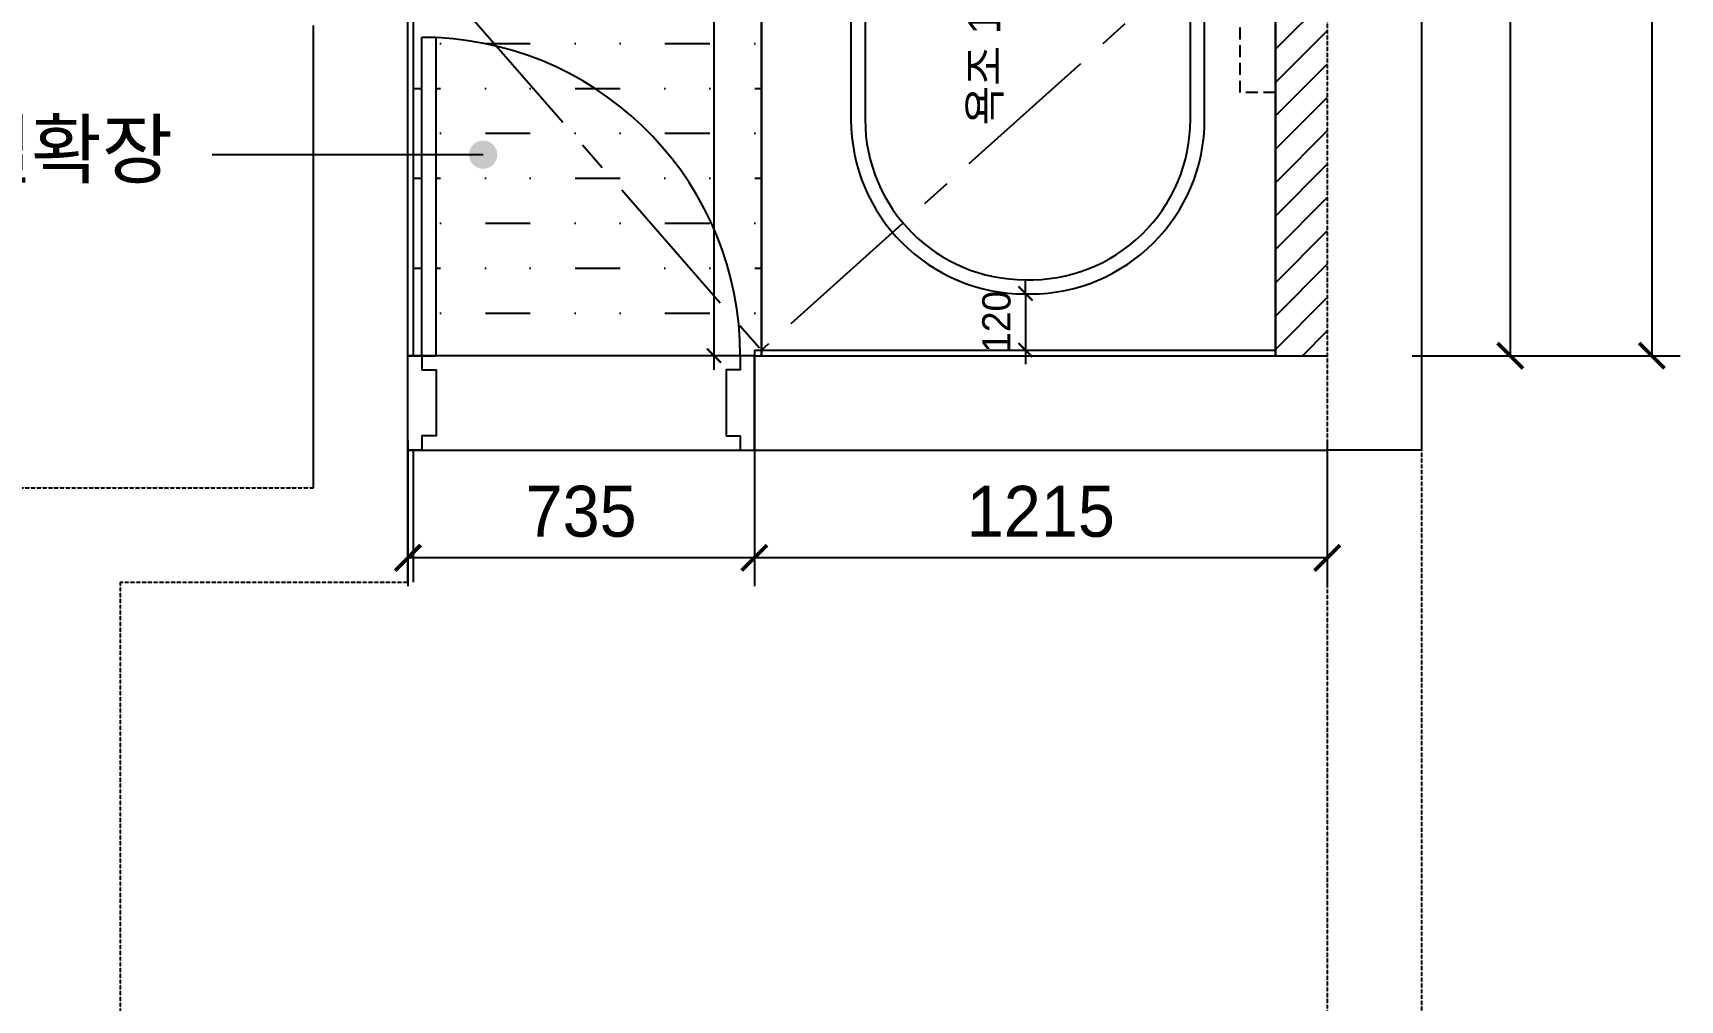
# Model space of a CAD drawing. Header units: millimetres. Extents: x 217202 to 745838, y -6815 to 171372.
# Drawn here: x 340798 to 344291, y 66743 to 68793 of the extents above; entities that cross this region are included whole.
import ezdxf

# ---------------------------------------------------------------- set-up
doc = ezdxf.new("R2010")
doc.units = ezdxf.units.MM
doc.header["$PDMODE"] = 3
doc.linetypes.add('CENTER', pattern=[50.8, 31.75, -6.35, 6.35, -6.35])
doc.linetypes.add('DASHED', pattern=[0.75, 0.5, -0.25])
doc.layers.get('DEFPOINTS').update_dxf_attribs({"color": 248})
for name, color, linetype in [('0-ELC TEXT', 7, 'Continuous'), ('03-WAL NEW', 3, 'Continuous'), ('06-FUR', 6, 'Continuous'), ('07-DIM', 5, 'Continuous'), ('C-WALL1', 2, 'Continuous'), ('FUR', 8, 'DASHED'), ('HAT', 5, 'Continuous'), ('TOILET-1', 6, 'Continuous'), ('도면층4', 4, 'Continuous'), ('도면층5', 5, 'Continuous')]:
    doc.layers.add(name, color=color, linetype=linetype)
doc.styles.add('HY 울릉도 L', font='')
doc.styles.add('YOURNAME', font='HY울릉도M.TTF')
doc.styles.add('코레일둥고', font='Korail_Round_Gothic_Medium.ttf')
doc.styles.get('HY 울릉도 L').set_extended_font_data('HY울릉도L')
doc.dimstyles.new('30', dxfattribs={"dimscale": 30, "dimtxt": 2, "dimasz": 1, "dimexe": 1, "dimexo": 1, "dimgap": 1, "dimtad": 1, "dimdec": 0, "dimrnd": 0.05, "dimdsep": 46, "dimlunit": 6, "dimtxsty": 'HY 울릉도 L', "dimblk": 'ARCHTICK', "dimcen": 2.5, "dimdle": 1, "dimclrd": 133, "dimclre": 133, "dimclrt": 30, "dimadec": 0, "dimazin": 0, "dimtfac": 1, "dimtdec": 0, "dimtix": 1, "dimtmove": 2, "dimatfit": 3, "dimldrblk": 'ARCHTICK', "dimfxl": 1, "dimlwd": -1, "dimlwe": -1, "dimarcsym": 0})
doc.dimstyles.new('YOURNAME-60', dxfattribs={"dimscale": 60, "dimtxt": 1.8, "dimasz": 0.9, "dimexe": 1, "dimexo": 3, "dimgap": 0.7, "dimtad": 1, "dimdec": 0, "dimzin": 0, "dimdsep": 46, "dimtxsty": 'YOURNAME', "dimblk": 'ARCHTICK', "dimcen": 0, "dimclrd": 1, "dimclre": 1, "dimclrt": 7, "dimadec": 0, "dimazin": 0, "dimtfac": 1, "dimtdec": 0, "dimtix": 1, "dimtmove": 2, "dimatfit": 3, "dimldrblk": 'ARCHTICK', "dimfxl": 1, "dimtolj": 1, "dimtzin": 0, "dimarcsym": 0})

# ---------------------------------------------------------------- blocks, each defined once
blk = doc.blocks.new('_ArchTick')
at = {"color": 0, "linetype": 'ByBlock', "const_width": 0.15}
blk.add_lwpolyline([(-0.5, -0.5), (0.5, 0.5)], dxfattribs=at)
blk = doc.blocks.new('*D112')
at = {"layer": 'DEFPOINTS', "color": 0, "transparency": 16777216}
for p in [(342327.7, 68108.6), (343542.7, 68108.6), (342327.7, 67680)]:
    blk.add_point(p, dxfattribs=at)
at = {"layer": 'HAT', "color": 1, "lineweight": -2, "transparency": 16777216}
for p, q in [((342327.7, 67928.6), (342327.7, 67620)), ((343542.7, 67928.6), (343542.7, 67620)), ((343542.7, 67680), (342327.7, 67680))]:
    blk.add_line(p, q, dxfattribs=at)
at = {"layer": 'HAT', "color": 1, "lineweight": -2, "transparency": 16777216, "xscale": 54, "yscale": 54, "zscale": 54, "rotation": 180}
blk.add_blockref('_ArchTick', (342327.7, 67680), dxfattribs=at)
at = {"layer": 'HAT', "color": 1, "lineweight": -2, "transparency": 16777216, "xscale": 54, "yscale": 54, "zscale": 54}
blk.add_blockref('_ArchTick', (343542.7, 67680), dxfattribs=at)
at = {"layer": 'HAT', "color": 7, "transparency": 16777216, "insert": (342935.2, 67778), "char_height": 108, "attachment_point": 5, "style": 'YOURNAME'}
blk.add_mtext('\\A1;1215', dxfattribs=at)
blk = doc.blocks.new('*D113')
at = {"layer": 'DEFPOINTS', "color": 0, "transparency": 16777216}
for p in [(341592.7, 68108.6), (342327.7, 68108.6), (341592.7, 67680)]:
    blk.add_point(p, dxfattribs=at)
at = {"layer": 'HAT', "color": 1, "lineweight": -2, "transparency": 16777216}
for p, q in [((341592.7, 67928.6), (341592.7, 67620)), ((342327.7, 67928.6), (342327.7, 67620)), ((342327.7, 67680), (341592.7, 67680))]:
    blk.add_line(p, q, dxfattribs=at)
at = {"layer": 'HAT', "color": 1, "lineweight": -2, "transparency": 16777216, "xscale": 54, "yscale": 54, "zscale": 54, "rotation": 180}
blk.add_blockref('_ArchTick', (341592.7, 67680), dxfattribs=at)
at = {"layer": 'HAT', "color": 1, "lineweight": -2, "transparency": 16777216, "xscale": 54, "yscale": 54, "zscale": 54}
blk.add_blockref('_ArchTick', (342327.7, 67680), dxfattribs=at)
at = {"layer": 'HAT', "color": 7, "transparency": 16777216, "insert": (341960.2, 67778.2), "char_height": 108, "attachment_point": 5, "style": 'YOURNAME'}
blk.add_mtext('\\A1;735', dxfattribs=at)
blk = doc.blocks.new('*D106')
at = {"layer": 'DEFPOINTS', "color": 0, "transparency": 16777216}
for p in [(343542.7, 70828.6), (343542.7, 68108.6), (344230.9, 68108.6)]:
    blk.add_point(p, dxfattribs=at)
at = {"layer": 'HAT', "color": 1, "lineweight": -2, "transparency": 16777216}
for p, q in [((343722.7, 70828.6), (344290.9, 70828.6)), ((344230.9, 70828.6), (344230.9, 68108.6)), ((343722.7, 68108.6), (344290.9, 68108.6))]:
    blk.add_line(p, q, dxfattribs=at)
at = {"layer": 'HAT', "color": 1, "lineweight": -2, "transparency": 16777216, "xscale": 54, "yscale": 54, "zscale": 54}
for p, rotation in [((344230.9, 70828.6), 90), ((344230.9, 68108.6), 270)]:
    blk.add_blockref('_ArchTick', p, dxfattribs=dict(at, rotation=rotation))
at = {"layer": 'HAT', "color": 7, "transparency": 16777216, "insert": (344132.7, 69468.6), "char_height": 108, "attachment_point": 5, "rotation": 90, "style": 'YOURNAME'}
blk.add_mtext('\\A1;2720', dxfattribs=at)
blk = doc.blocks.new('*D108')
at = {"layer": 'DEFPOINTS', "color": 0, "transparency": 16777216}
for p in [(343432.7, 69908.6), (343542.7, 68108.6), (343930.9, 68108.6)]:
    blk.add_point(p, dxfattribs=at)
at = {"layer": 'HAT', "color": 1, "lineweight": -2, "transparency": 16777216}
for p, q in [((343612.7, 69908.6), (343990.9, 69908.6)), ((343930.9, 69908.6), (343930.9, 68108.6)), ((343722.7, 68108.6), (343990.9, 68108.6))]:
    blk.add_line(p, q, dxfattribs=at)
at = {"layer": 'HAT', "color": 1, "lineweight": -2, "transparency": 16777216, "xscale": 54, "yscale": 54, "zscale": 54}
for p, rotation in [((343930.9, 69908.6), 90), ((343930.9, 68108.6), 270)]:
    blk.add_blockref('_ArchTick', p, dxfattribs=dict(at, rotation=rotation))
at = {"layer": 'HAT', "color": 7, "transparency": 16777216, "insert": (343832.7, 69008.6), "char_height": 108, "attachment_point": 5, "rotation": 90, "style": 'YOURNAME'}
blk.add_mtext('\\A1;1800', dxfattribs=at)
blk = doc.blocks.new('*D119')
at = {"layer": '06-FUR', "color": 133, "transparency": 16777216}
for p, q in [((342242, 69938.6), (342242, 68078.6)), ((342272, 69908.6), (342272, 69908.6)), ((342312.7, 68108.6), (342212, 68108.6))]:
    blk.add_line(p, q, dxfattribs=at)
at = {"layer": 'DEFPOINTS', "color": 0, "transparency": 16777216}
for p in [(342242, 69908.6), (342242, 68108.6), (342342.7, 68108.6)]:
    blk.add_point(p, dxfattribs=at)
at = {"layer": '06-FUR', "color": 133, "transparency": 16777216, "xscale": 30, "yscale": 30, "zscale": 30}
for p, rotation in [((342242, 69908.6), 90), ((342242, 68108.6), 270)]:
    blk.add_blockref('_ArchTick', p, dxfattribs=dict(at, rotation=rotation))
at = {"layer": '06-FUR', "color": 30, "transparency": 16777216, "insert": (342176.1, 69008.6), "char_height": 60, "attachment_point": 5, "rotation": 90, "style": 'HY 울릉도 L'}
blk.add_mtext('1,800', dxfattribs=at)
blk = doc.blocks.new('*D294')
at = {"layer": '06-FUR', "color": 133, "transparency": 16777216}
for p, q in [((342902.6, 68240.6), (342902.6, 68270.6)), ((342902.6, 68240.6), (342902.6, 68120.6)), ((342932.6, 68240.6), (342932.6, 68240.6)), ((342902.6, 68120.6), (342902.6, 68090.6)), ((342932.6, 68120.6), (342932.6, 68120.6))]:
    blk.add_line(p, q, dxfattribs=at)
at = {"layer": 'DEFPOINTS', "color": 0, "transparency": 16777216}
for p in [(342902.6, 68240.6), (342902.6, 68120.6), (342902.6, 68120.6)]:
    blk.add_point(p, dxfattribs=at)
at = {"layer": '06-FUR', "color": 133, "transparency": 16777216, "xscale": 30, "yscale": 30, "zscale": 30}
for p, rotation in [((342902.6, 68240.6), 270), ((342902.6, 68120.6), 90)]:
    blk.add_blockref('_ArchTick', p, dxfattribs=dict(at, rotation=rotation))
at = {"layer": '06-FUR', "color": 30, "transparency": 16777216, "insert": (342841.3, 68180.6), "char_height": 60, "attachment_point": 5, "rotation": 90, "style": 'HY 울릉도 L'}
blk.add_mtext('120', dxfattribs=at)

msp = doc.modelspace()

# ---------------------------------------------------------------- hatches: boundary and pattern name
at = {"layer": '0-ELC TEXT'}
h = msp.add_hatch(color=256, dxfattribs=at)
h.dxf.hatch_style = 1
edge = h.paths.add_edge_path()
edge.add_arc((341752.5, 68534.8), 30, 180, 540)
at = {"layer": '03-WAL NEW'}
h = msp.add_hatch(dxfattribs=at)
h.set_pattern_fill('_USER', color=8, scale=50, angle=45, pattern_type=0)
h.set_pattern_definition([(45, (35248.063, 0), (-35.355339, 35.355339), [])])
h.paths.add_polyline_path([(343542.7, 70628.6), (343432.7, 70628.6), (343432.7, 70018.6), (342342.7, 70018.6), (342342.7, 69908.6), (343432.7, 69908.6), (343432.7, 68108.6), (343542.7, 68108.6)])
at = {"layer": 'TOILET-1'}
h = msp.add_hatch(dxfattribs=at)
h.set_pattern_fill('MUDST', color=8, scale=15)
h.paths.add_polyline_path([(342342.7, 70891.7), (342342.7, 70937.6), (342312.7, 70937.6), (341654.7, 70937.6), (341654.7, 70816.6), (341167.7, 70816.6), (341167.7, 70749.3), (341167.7, 70646), (341225.5, 70644.6, -0.407252), (341240.1, 70629.6, -0.420239), (341257.5, 70644, -0.003215), (341285.8, 70643.2, -0.200323), (341300.2, 70648.5, -0.036121), (341616.5, 70612.7, -0.292078), (341701.8, 70507.9, -0.036235), (341706, 70449.3, -0.036235), (341701.8, 70390.7, -0.292078), (341616.5, 70285.9, -0.036121), (341300.2, 70250, -0.200323), (341285.8, 70255.4, -0.003215), (341257.5, 70254.6, -0.420239), (341240.1, 70268.9, -0.407252), (341225.5, 70253.9), (341167.7, 70252.6), (341167.7, 70149.3), (341167.7, 70008.6), (341297.7, 70008.6, -0.414214), (341597.7, 69708.6), (341597.7, 69020.6), (341604.7, 69020.6), (341604.7, 68534.8), (341622.7, 68534.8), (341622.7, 68783.6), (341652.7, 68783.6), (341652.7, 68783, -0.401154), (342297.7, 68108.6), (342327.7, 68108.6), (342327.7, 68120.6), (342342.7, 68120.6)])
h.paths.add_polyline_path([(341652.7, 68783), (341652.7, 68108.6), (342297.7, 68108.6, 0.401154)], flags=17)
h.paths.add_polyline_path([(341622.7, 68534.8), (341604.7, 68534.8), (341604.7, 68108.6), (341622.7, 68108.6)], flags=17)

# ---------------------------------------------------------------- linework, layer by layer
at = {"layer": '0-ELC TEXT'}
msp.add_line((341752.5, 68534.8), (341178.1, 68534.8), dxfattribs=at)
at = {"layer": '07-DIM'}
for p, q in [((341604.7, 68108.6), (341604.7, 69020.6)), ((342327.7, 68120.6), (343432.7, 68120.6)), ((342327.7, 68120.6), (342327.7, 68108.6)), ((341604.7, 67628.6), (341604.7, 67908.6))]:
    msp.add_line(p, q, dxfattribs=at)
at = {"layer": 'C-WALL1'}
for p, q in [((343742.2, 72378.1), (343742.2, 67908.6)), ((341592.7, 67628.6), (341592.7, 69008.6)), ((341392.7, 67828.6), (341392.7, 68808.6)), ((342327.7, 68108.6), (343542.7, 68108.6)), ((342327.7, 68108.6), (342327.7, 67908.6)), ((342327.7, 68108.6), (343542.7, 68108.6)), ((342327.7, 67908.6), (343542.7, 67908.6)), ((343742.2, 67908.6), (343542.7, 67908.6))]:
    msp.add_line(p, q, dxfattribs=at)
at = {"layer": 'FUR'}
for p, q in [((343742.2, 72378.1), (343742.2, 60753.4)), ((343542.7, 70908.6), (343542.7, 61032.9)), ((339262.3, 67828.6), (341392.7, 67828.6)), ((340982.7, 67628.6), (341592.7, 67628.6)), ((340982.7, 67628.6), (340982.7, 65990.8))]:
    msp.add_line(p, q, dxfattribs=at)
at = {"layer": 'FUR', "linetype": 'CENTER', "ltscale": 10}
for p in [(341045.1, 69608.6), (343397.3, 69066.7)]:
    msp.add_line(p, (342342.7, 68120.6), dxfattribs=at)
at = {"layer": 'FUR', "ltscale": 50}
msp.add_lwpolyline([(343432.7, 69466.7), (343432.7, 68666.7), (343357.7, 68666.7), (343357.7, 69466.7)], close=True, dxfattribs=at)
at = {"layer": 'TOILET-1'}
for p, q in [((342342.7, 68108.6), (342342.7, 70891.7)), ((343432.7, 69908.6), (343432.7, 68108.6)), ((343432.7, 68108.6), (343432.7, 69908.6)), ((342532.6, 69419.6), (342532.6, 68609.6)), ((342562.6, 69419.6), (342562.6, 68609.6)), ((343252.6, 68609.6), (343252.6, 69419.6)), ((343282.6, 68609.6), (343282.6, 69419.6)), ((342342.7, 69032.5), (342342.7, 68108.6)), ((342902.6, 68239.6), (342912.6, 68239.6))]:
    msp.add_line(p, q, dxfattribs=at)
for centre, radius, start, end in [((342902.6, 68609.6), 370, 180, 270), ((342902.6, 68609.6), 340, 180, 270), ((342912.3, 68609.7), 340.2, 268.356, 359.9833), ((342912.6, 68609.6), 370, 270, 360)]:
    msp.add_arc(centre, radius, start, end, dxfattribs=at)
at = {"layer": '도면층4'}
for p, q in [((341622.7, 68783.6), (341652.7, 68783.6)), ((341622.7, 68108.6), (341622.7, 68783.6)), ((341652.7, 68108.6), (341652.7, 68783.6)), ((342327.7, 68108.6), (341592.7, 68108.6)), ((341622.7, 68108.6), (341652.7, 68108.6)), ((341592.7, 67908.6), (342327.7, 67908.6))]:
    msp.add_line(p, q, dxfattribs=at)
for points in [[(341592.7, 68108.6), (341622.7, 68108.6), (341622.7, 68078.6), (341652.7, 68078.6), (341652.7, 67938.6), (341622.7, 67938.6), (341622.7, 67908.6), (341592.7, 67908.6), (341592.7, 68108.6)], [(342327.7, 68108.6), (342297.7, 68108.6), (342297.7, 68078.6), (342267.7, 68078.6), (342267.7, 67938.6), (342297.7, 67938.6), (342297.7, 67908.6), (342327.7, 67908.6), (342327.7, 68108.6)]]:
    msp.add_lwpolyline(points, dxfattribs=at)
at = {"layer": '도면층5'}
msp.add_arc((341622.5, 68108.5), 675.2, 0.0056, 87.2272, dxfattribs=at)

# ---------------------------------------------------------------- texts
at = {"layer": '0-ELC TEXT', "style": '코레일둥고'}
msp.add_text('엑셀확장', height=120, dxfattribs=at).set_placement((340492.1, 68486.6))
at = {"layer": '0-ELC TEXT', "insert": (342781.6, 68596.5), "char_height": 67.372, "attachment_point": 1, "rotation": 90, "style": '코레일둥고'}
msp.add_mtext_dynamic_manual_height_columns('{\\fGulim|b0|i0|c129|p50;욕조 1530*750*h580}', width=908.772, gutter_width=3748.8, heights=[0], dxfattribs=at)

# ---------------------------------------------------------------- dimensions: what is measured, and where the dimension line sits
at = {"layer": '06-FUR'}
for base, p1, p2, picture, middle in [((342242, 68108.6), (342242, 69908.6), (342342.7, 68108.6), '*D119', (342176.1, 69008.6)), ((342902.6, 68120.6), (342902.6, 68240.6), (342902.6, 68120.6), '*D294', (342841.3, 68180.6))]:
    dim = msp.add_linear_dim(base=base, p1=p1, p2=p2, angle=90, dimstyle='30', override={"dimfxl": 1.25}, dxfattribs=at)
    dim.commit()
    dim.dimension.update_dxf_attribs({"geometry": picture, "text_midpoint": middle})
at = {"layer": 'HAT'}
for base, p1, angle, picture, middle in [((344230.9, 68108.6), (343542.7, 70828.6), 90, '*D106', (344132.7, 69468.6)), ((343930.9, 68108.6), (343432.7, 69908.6), 270, '*D108', (343832.7, 69008.6))]:
    dim = msp.add_linear_dim(base=base, p1=p1, p2=(343542.7, 68108.6), angle=angle, dimstyle='YOURNAME-60', dxfattribs=at)
    dim.commit()
    dim.dimension.update_dxf_attribs({"geometry": picture, "text_midpoint": middle})
for base, p1, p2, picture, middle in [((341592.7, 67680), (342327.7, 68108.6), (341592.7, 68108.6), '*D113', (341960.2, 67778.2)), ((342327.7, 67680), (343542.7, 68108.6), (342327.7, 68108.6), '*D112', (342935.2, 67778))]:
    dim = msp.add_linear_dim(base=base, p1=p1, p2=p2, dimstyle='YOURNAME-60', dxfattribs=at)
    dim.commit()
    dim.dimension.update_dxf_attribs({"geometry": picture, "text_midpoint": middle})

doc.saveas('drawing.dxf')
